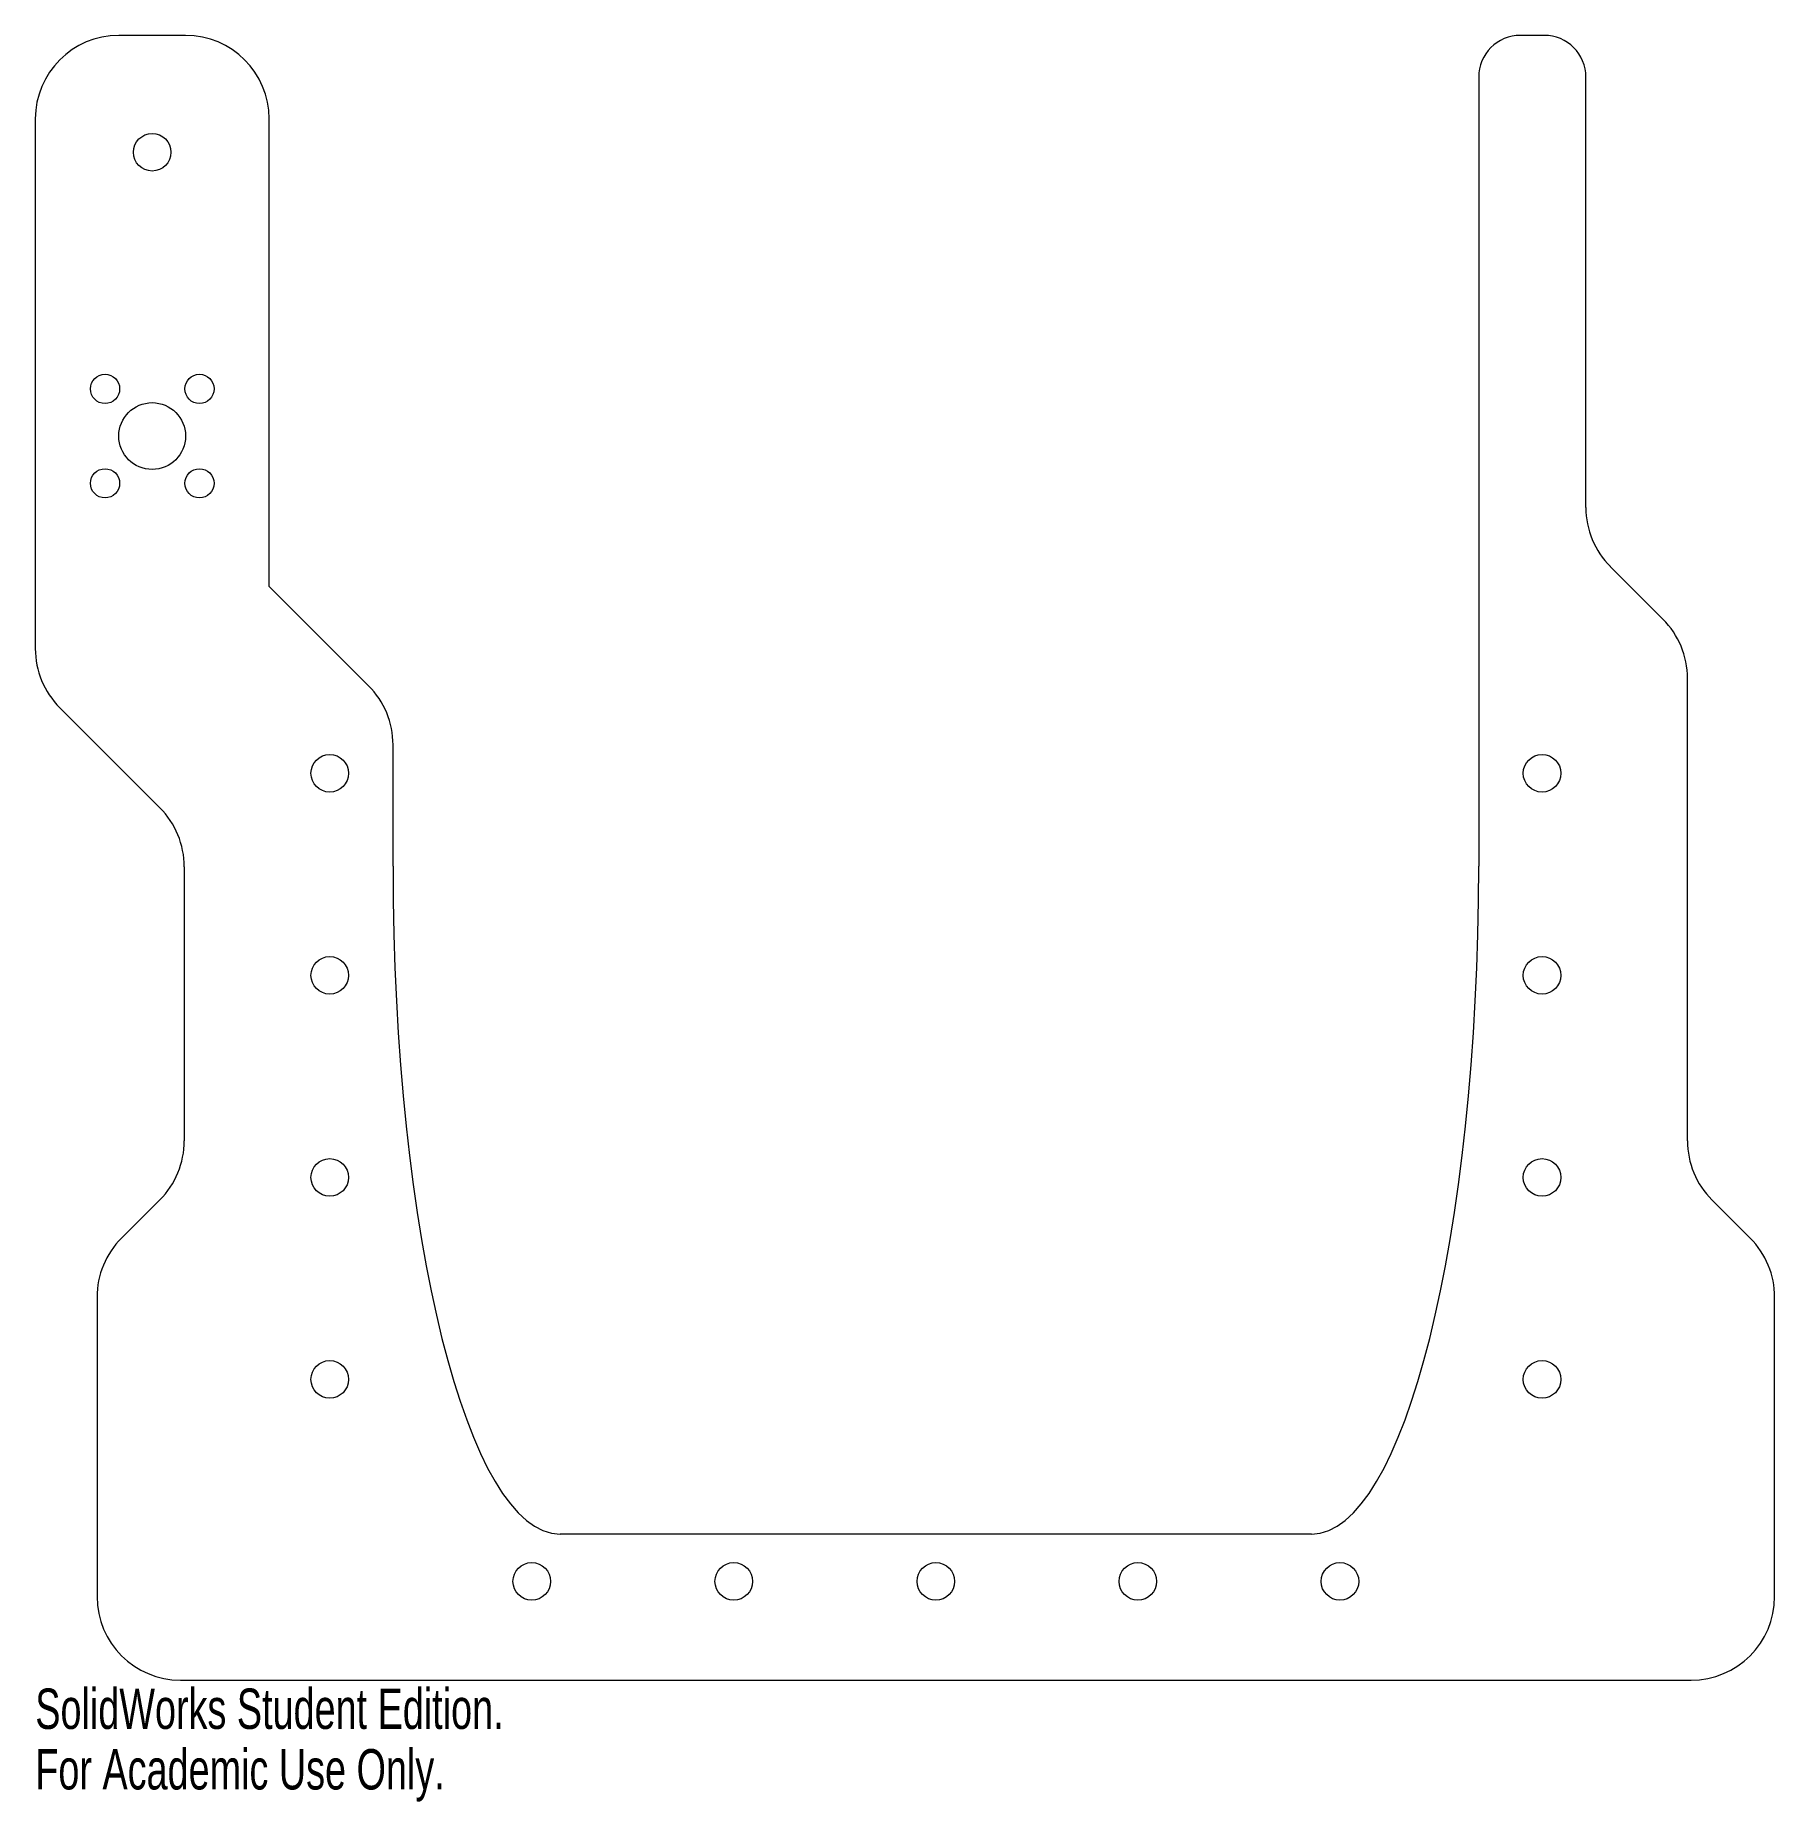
# Model space of a CAD drawing. Header units: millimetres. Extents: x -43 to 165, y -131 to 81.
import ezdxf

# ---------------------------------------------------------------- set-up
doc = ezdxf.new("R2010")
doc.units = ezdxf.units.MM
doc.styles.add('SLDTEXTSTYLE0', font='TXT', dxfattribs={"width": 0.7})

msp = doc.modelspace()

# ---------------------------------------------------------------- linework, layer by layer
at = {"color": 7, "linetype": 'Continuous', "lineweight": 15}
for p, q in [((-24.84, 80.83), (-32.84, 80.83)), ((137.84, 80.83), (135, 80.83)), ((130, 75.83), (130, -18.66)), ((142.84, 24.28), (142.84, 75.83)), ((-42.84, 70.83), (-42.84, 7.38)), ((-14.84, 14.84), (-14.84, 70.83)), ((152.07, 10.9), (145.76, 17.21)), ((-2.93, 2.93), (-14.84, 14.84)), ((155, -51.57), (155, 3.83)), ((-39.91, 0.31), (-27.93, -11.67)), ((0, -18.66), (0, -4.14)), ((-25, -18.74), (-25, -51.57)), ((-27.93, -58.64), (-32.52, -63.23)), ((162.52, -63.23), (157.93, -58.64)), ((-35.45, -70.3), (-35.45, -106.16)), ((165.44, -106.16), (165.44, -70.3)), ((110, -98.66), (20, -98.66)), ((-25.45, -116.16), (155.44, -116.16))]:
    msp.add_line(p, q, dxfattribs=at)
for centre, radius in [((-28.84, 66.83), 2.25), ((-34.49, 38.49), 1.75), ((-23.18, 38.49), 1.75), ((-28.84, 32.84), 4), ((-34.49, 27.18), 1.75), ((-23.18, 27.18), 1.75), ((-7.58, -7.55), 2.25), ((137.59, -7.55), 2.25), ((-7.58, -31.75), 2.25), ((137.59, -31.75), 2.25), ((-7.58, -55.95), 2.25), ((137.59, -55.95), 2.25), ((-7.58, -80.14), 2.25), ((137.59, -80.14), 2.25), ((16.61, -104.33), 2.25), ((40.8, -104.33), 2.25), ((65, -104.33), 2.25), ((89.19, -104.33), 2.25), ((113.39, -104.33), 2.25)]:
    msp.add_circle(centre, radius, dxfattribs=at)
for centre, radius, start, end in [((-32.84, 70.83), 10, 90, 180), ((-24.84, 70.83), 10, 0, 90), ((135, 75.83), 5, 90, 180), ((137.84, 75.83), 5, 0, 90), ((152.84, 24.28), 10, 180, 225), ((145, 3.83), 10, 0, 45), ((-32.84, 7.38), 10, 180, 225), ((-10, -4.14), 10, 0, 45), ((-35, -18.74), 10, 360, 45), ((-35, -51.57), 10, 315, 360), ((165, -51.57), 10, 180, 225), ((-25.45, -70.3), 10, 135, 180), ((155.44, -70.3), 10, 0, 45), ((-25.45, -106.16), 10, 180, 270), ((155.44, -106.16), 10, 270, 0)]:
    msp.add_arc(centre, radius, start, end, dxfattribs=at)
for centre, start_param, end_param in [((20, -18.66), 4.712389, 6.283185), ((110, -18.66), 0, 1.570796)]:
    msp.add_ellipse(centre, major_axis=(0, -80), ratio=0.25, start_param=start_param, end_param=end_param, dxfattribs=at)

# ---------------------------------------------------------------- texts
at = {"color": 7, "linetype": 'Continuous', "char_height": 4.8336, "attachment_point": 1, "style": 'SLDTEXTSTYLE0'}
for s, insert in [('SolidWorks Student Edition.', (-42.84, -117.17)), ('For Academic Use Only.', (-42.84, -124.42))]:
    msp.add_mtext(s, dxfattribs=dict(at, insert=insert))

doc.saveas('drawing.dxf')
